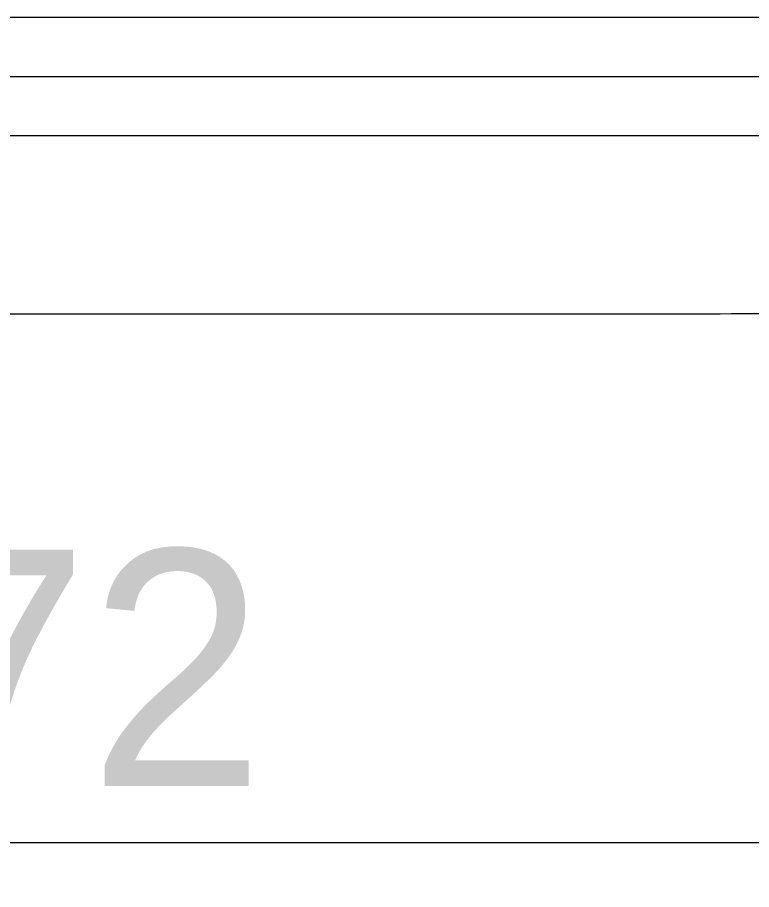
# Model space of a CAD drawing. Extents: x 1661 to 2451, y 0 to 579.
# Drawn here: x 2104.15 to 2135.27, y 490.28 to 527.22 of the extents above; entities that cross this region are included whole.
import ezdxf

# ---------------------------------------------------------------- set-up
doc = ezdxf.new("R2010")
doc.units = 0
doc.header["$LTSCALE"] = 10
doc.header["$MEASUREMENT"] = 0
doc.header["$PDMODE"] = 3
doc.header["$PDSIZE"] = -10
doc.linetypes.add('CENTER', pattern=[2, 1.25, -0.25, 0.25, -0.25])
doc.layers.get('0').update_dxf_attribs({"linetype": 'CONTINUOUS'})
doc.layers.get('DEFPOINTS').update_dxf_attribs({"linetype": 'CONTINUOUS'})
doc.layers.add('1', color=7, linetype='CONTINUOUS')
doc.layers.add('BODY', color=7, linetype='CONTINUOUS')
doc.layers.add('3', color=7, linetype='CONTINUOUS', true_color=0xffffff)
doc.styles.add('Daelim Dimension', font='')
doc.styles.get('Daelim Dimension').set_extended_font_data('나눔고딕')
doc.dimstyles.new('DEFAULT', dxfattribs={"dimscale": 2, "dimtxt": 2, "dimasz": 2, "dimexe": 0, "dimexo": 2, "dimgap": 1, "dimtad": 1, "dimdec": 0, "dimzin": 9, "dimdsep": 46, "dimtxsty": 'Daelim Dimension', "dimcen": 0.5, "dimclrd": 5, "dimclre": 5, "dimclrt": 256, "dimadec": 1, "dimazin": 0, "dimtfac": 1, "dimtdec": 0, "dimtix": 1, "dimtmove": 0, "dimatfit": 3, "dimfxl": 1, "dimtolj": 1, "dimtzin": 1, "dimlwd": 9, "dimlwe": 9, "dimarcsym": 0})

# ---------------------------------------------------------------- blocks, each defined once
blk = doc.blocks.new('*D14')
at = {"color": 5, "lineweight": 9, "ltscale": 0.5, "transparency": 16777216}
for p, q in [((2017.276, 520.671), (2017.276, 490.276)), ((2189.649, 520.674), (2189.649, 490.276)), ((2021.276, 492.276), (2185.649, 492.276))]:
    blk.add_line(p, q, dxfattribs=at)
at = {"color": 5, "ltscale": 0.5, "transparency": 16777216}
for points in [[(2021.276, 492.943), (2021.276, 491.609), (2017.276, 492.276)], [(2185.649, 492.943), (2185.649, 491.609), (2189.649, 492.276)]]:
    blk.add_solid(points, dxfattribs=at)
at = {"layer": 'DEFPOINTS', "color": 0, "ltscale": 0.5, "transparency": 16777216}
for p in [(2017.276, 524.671), (2189.649, 524.674), (2189.649, 492.276)]:
    blk.add_point(p, dxfattribs=at)
at = {"color": 7, "ltscale": 0.5, "transparency": 16777216, "insert": (2103.463, 499.67), "char_height": 10, "attachment_point": 5, "style": 'Daelim Dimension'}
blk.add_mtext('\\A1;172', dxfattribs=at)

msp = doc.modelspace()

# ---------------------------------------------------------------- linework, layer by layer
at = {"layer": '1', "color": 7, "linetype": 'Continuous', "lineweight": 18}
msp.add_open_spline([(2029.472, 514.672), (2153.276, 514.673)], degree=1, dxfattribs=at)
at = {"layer": '3', "color": 7, "linetype": 'Continuous', "lineweight": 18}
for p, q in [((2150.173, 527.222), (2094.189, 527.222)), ((2094.189, 522.222), (2150.174, 522.222))]:
    msp.add_line(p, q, dxfattribs=at)
at = {"layer": '3', "color": 7, "linetype": 'Continuous', "lineweight": 13}
msp.add_line((2094.189, 524.722), (2149.989, 524.722), dxfattribs=at)
at = {"layer": 'BODY', "color": 1, "linetype": 'CENTER', "lineweight": 5}
msp.add_line((2008.946, 524.722), (2195.539, 524.722), dxfattribs=at)

# ---------------------------------------------------------------- dimensions: what is measured, and where the dimension line sits
at = {"color": 5, "ltscale": 0.5}
dim = msp.add_linear_dim(base=(2189.649, 492.276), p1=(2017.276, 524.671), p2=(2189.649, 524.674), dimstyle='DEFAULT', override={"dimtxt": 5, "dimexe": 1, "dimclrt": 7}, dxfattribs=at)
dim.commit()
dim.dimension.update_dxf_attribs({"geometry": '*D14', "text_midpoint": (2103.463, 499.67)})

doc.saveas('drawing.dxf')
